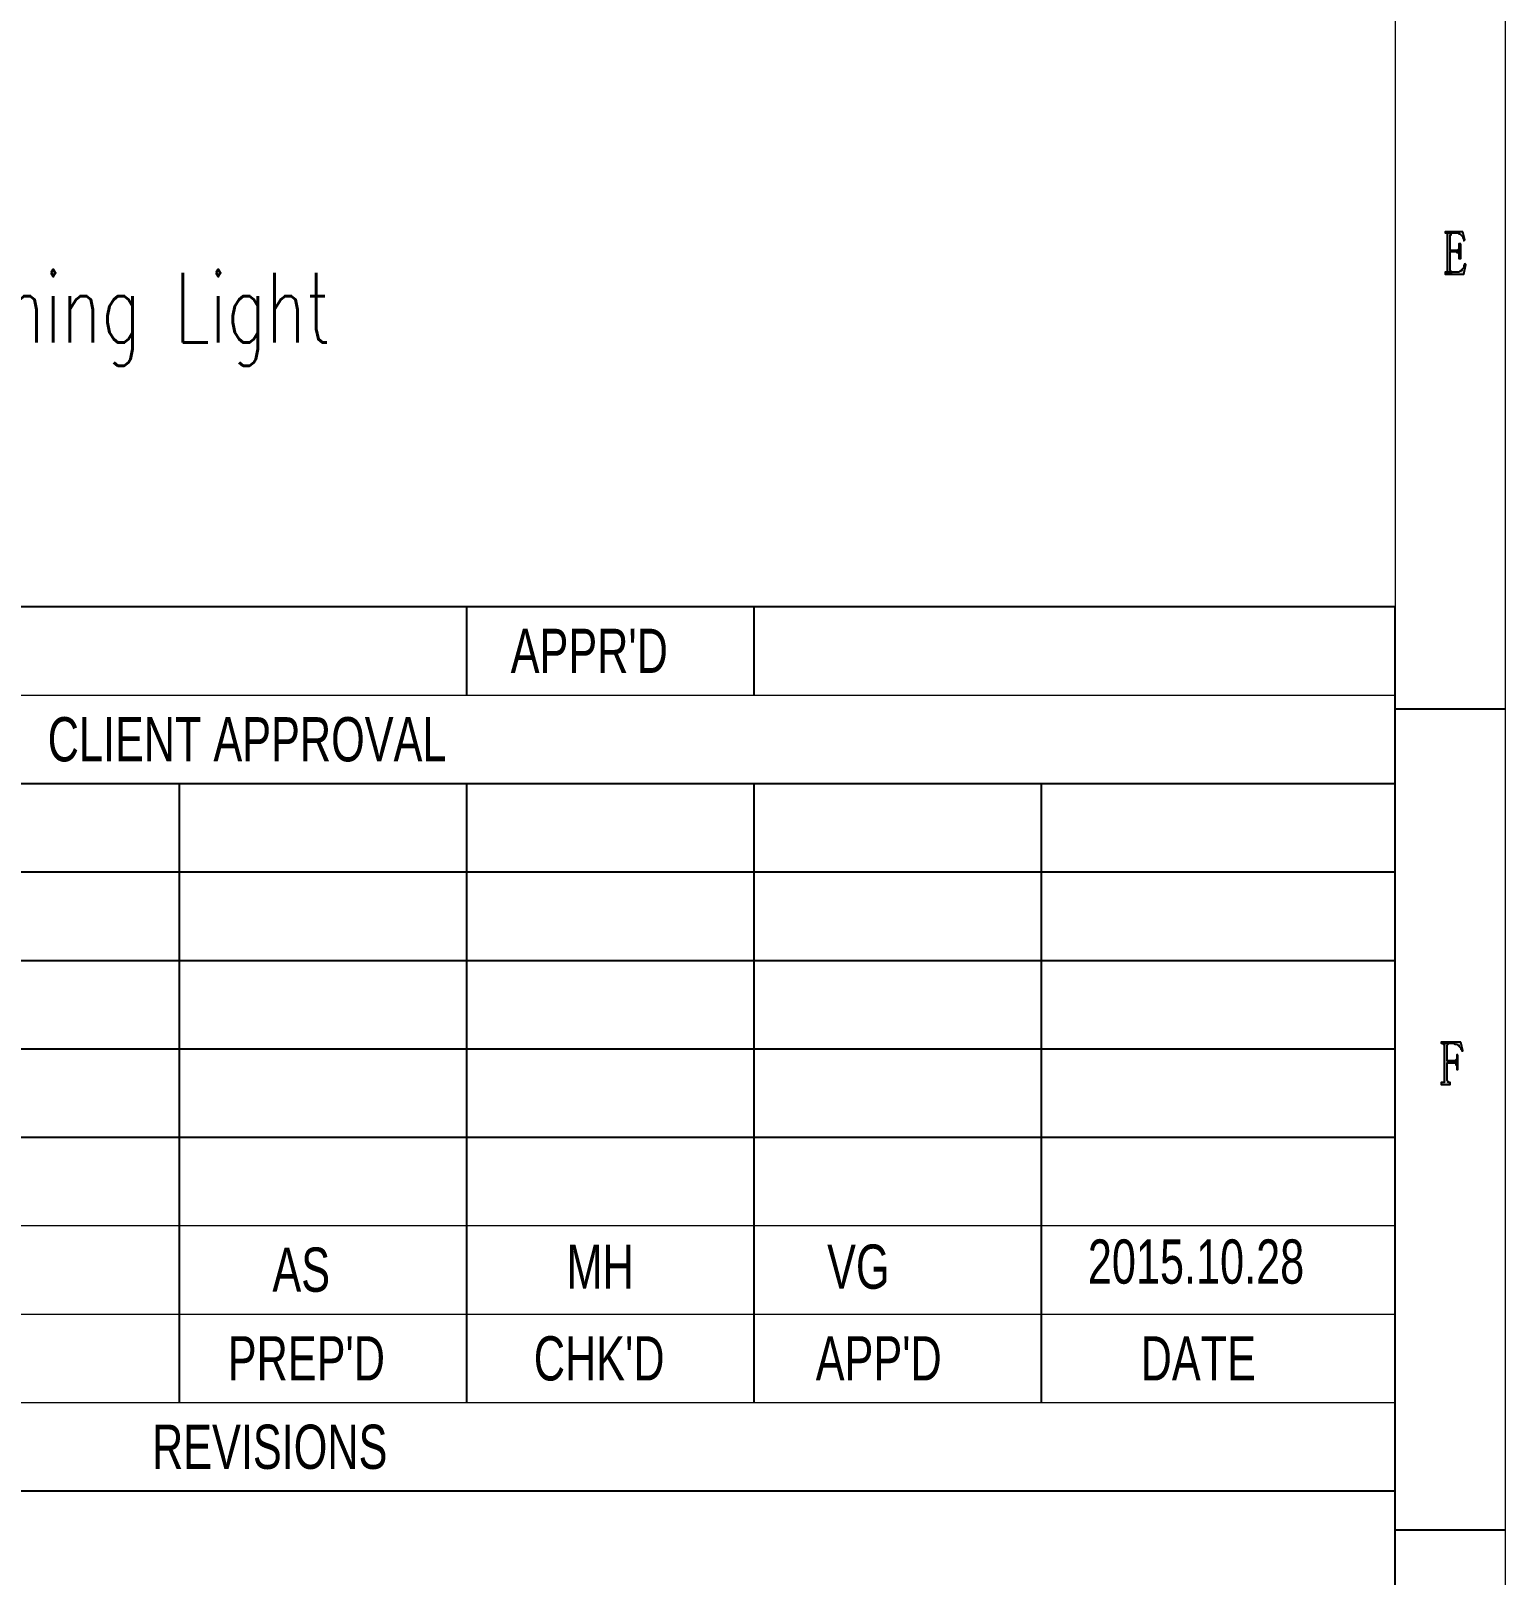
# Model space of a CAD drawing. Header units: inches. Extents: x 35 to 2894, y 23 to 617.
# Drawn here: x 1758.6 to 1892, y 167.2 to 306.9 of the extents above; entities that cross this region are included whole.
import ezdxf
from ezdxf.enums import TextEntityAlignment as Align

# ---------------------------------------------------------------- set-up
doc = ezdxf.new("R2010")
doc.units = ezdxf.units.IN
doc.header["$MEASUREMENT"] = 0
doc.layers.add('Layer 1', color=7, linetype='Continuous')
doc.layers.add('LGT1', color=7, linetype='Continuous')
doc.styles.add('HZTXT', font='simplexs.shx', dxfattribs={"width": 0.7, "bigfont": 'hztxt.shx'})
doc.styles.get("Standard").update_dxf_attribs({"font": 'arial.ttf'})

msp = doc.modelspace()

# ---------------------------------------------------------------- hatches: boundary and pattern name
at = {"layer": 'Layer 1'}
for points in [[(1888.21, 288.71), (1886.6, 288.71), (1886.6, 288.62), (1887.85, 288.62), (1887.85, 288.53), (1887.94, 288.53), (1888.03, 288.44), (1888.12, 288.36), (1888.21, 288.27), (1888.21, 288.18), (1888.29, 288), (1888.29, 287.91), (1888.38, 288)], [(1886.69, 288.62), (1886.78, 288.53), (1886.78, 285.06), (1886.69, 285.06), (1887.23, 285.06), (1887.14, 285.06), (1887.14, 285.15), (1887.05, 285.24), (1887.05, 286.93), (1887.58, 286.93), (1887.05, 287.02), (1887.05, 288.44), (1887.14, 288.44), (1887.14, 288.53), (1887.23, 288.62), (1887.67, 288.62)], [(1888.03, 287.64), (1887.85, 287.64), (1887.85, 287.47), (1887.85, 287.11), (1887.76, 287.11), (1887.67, 287.02), (1887.05, 287.02), (1887.58, 286.93), (1887.67, 286.84), (1887.76, 286.84), (1887.85, 286.75), (1887.85, 286.31), (1888.03, 286.31)], [(1888.38, 285.86), (1888.29, 285.69), (1888.29, 285.51), (1888.21, 285.42), (1888.12, 285.33), (1888.12, 285.24), (1888.03, 285.24), (1888.03, 285.15), (1887.94, 285.15), (1887.85, 285.06), (1886.6, 285.06), (1886.6, 284.89), (1888.29, 284.89), (1888.47, 285.78)], [(1888.03, 215.41), (1886.25, 215.41), (1886.25, 215.32), (1887.41, 215.32), (1887.49, 215.23), (1887.67, 215.23), (1887.76, 215.14), (1887.85, 215.14), (1887.85, 215.05), (1887.94, 214.96), (1888.03, 214.87), (1888.03, 214.78), (1888.12, 214.69), (1888.12, 214.61), (1888.21, 214.61)], [(1886.34, 215.32), (1886.43, 215.23), (1886.52, 215.23), (1886.52, 215.14), (1886.52, 211.76), (1886.43, 211.76), (1886.25, 211.76), (1886.25, 211.58), (1887.05, 211.58), (1887.05, 211.76), (1886.87, 211.76), (1886.87, 211.85), (1886.78, 211.94), (1886.78, 213.54), (1887.32, 213.54), (1886.78, 213.72), (1886.78, 215.14), (1886.87, 215.23), (1886.96, 215.32), (1887.41, 215.32)], [(1887.76, 214.25), (1887.67, 214.25), (1887.67, 214.07), (1887.67, 213.89), (1887.58, 213.81), (1887.49, 213.72), (1886.78, 213.72), (1887.32, 213.54), (1887.49, 213.54), (1887.58, 213.45), (1887.58, 213.36), (1887.67, 213.27), (1887.67, 212.92), (1887.76, 212.92)]]:
    msp.add_hatch(color=0, dxfattribs=at).paths.add_polyline_path(points)

# ---------------------------------------------------------------- linework, layer by layer
at = {"lineweight": 15}
for p, q in [((1681.99, 254.82), (1882.07, 254.82)), ((1681.99, 246.81), (1882.07, 246.81)), ((1681.99, 198.8), (1882.07, 198.8)), ((1681.99, 198.8), (1882.07, 198.8)), ((1681.99, 190.79), (1882.07, 190.79)), ((1681.99, 182.79), (1882.07, 182.79))]:
    msp.add_line(p, q, dxfattribs=at)
for p, q in [((1798.04, 246.81), (1798.04, 254.82)), ((1824.05, 246.81), (1824.05, 254.82)), ((1681.99, 238.81), (1882.07, 238.81)), ((1772.03, 182.79), (1772.03, 238.81)), ((1798.04, 182.79), (1798.04, 238.81)), ((1824.05, 182.79), (1824.05, 238.81)), ((1850.06, 182.79), (1850.06, 238.81)), ((1681.99, 230.81), (1882.07, 230.81)), ((1681.99, 222.8), (1882.07, 222.8)), ((1681.99, 214.8), (1882.07, 214.8)), ((1681.99, 206.8), (1882.07, 206.8)), ((1681.99, 174.79), (1882.07, 174.79))]:
    msp.add_line(p, q)
at = {"layer": 'Layer 1', "color": 5, "lineweight": 15}
msp.add_lwpolyline([(1051.96, 616.81), (1892.03, 616.81), (1892.03, 22.8), (1051.96, 22.8), (1051.96, 616.81)], dxfattribs=at)
at = {"layer": 'Layer 1', "color": 0, "lineweight": 9}
msp.add_lwpolyline([(1061.92, 606.84), (1882.07, 606.84), (1882.07, 32.77), (1061.92, 32.77), (1061.92, 606.84)], dxfattribs=at)
at = {"layer": 'Layer 1', "lineweight": 0}
for points in [[(1888.21, 288.71), (1886.6, 288.71), (1886.6, 288.62), (1887.85, 288.62), (1887.85, 288.53), (1887.94, 288.53), (1888.03, 288.44), (1888.12, 288.36), (1888.21, 288.27), (1888.21, 288.18), (1888.29, 288), (1888.29, 287.91), (1888.38, 288), (1888.21, 288.71)], [(1886.69, 288.62), (1886.78, 288.53), (1886.78, 285.06), (1886.69, 285.06), (1887.23, 285.06), (1887.14, 285.06), (1887.14, 285.15), (1887.05, 285.24), (1887.05, 286.93), (1887.58, 286.93), (1887.05, 287.02), (1887.05, 288.44), (1887.14, 288.44), (1887.14, 288.53), (1887.23, 288.62), (1887.67, 288.62), (1886.69, 288.62)], [(1888.03, 287.64), (1887.85, 287.64), (1887.85, 287.47), (1887.85, 287.11), (1887.76, 287.11), (1887.67, 287.02), (1887.05, 287.02), (1887.58, 286.93), (1887.67, 286.84), (1887.76, 286.84), (1887.85, 286.75), (1887.85, 286.31), (1888.03, 286.31), (1888.03, 287.64)], [(1888.38, 285.86), (1888.29, 285.69), (1888.29, 285.51), (1888.21, 285.42), (1888.12, 285.33), (1888.12, 285.24), (1888.03, 285.24), (1888.03, 285.15), (1887.94, 285.15), (1887.85, 285.06), (1886.6, 285.06), (1886.6, 284.89), (1888.29, 284.89), (1888.47, 285.78), (1888.38, 285.86)], [(1888.03, 215.41), (1886.25, 215.41), (1886.25, 215.32), (1887.41, 215.32), (1887.49, 215.23), (1887.67, 215.23), (1887.76, 215.14), (1887.85, 215.14), (1887.85, 215.05), (1887.94, 214.96), (1888.03, 214.87), (1888.03, 214.78), (1888.12, 214.69), (1888.12, 214.61), (1888.21, 214.61), (1888.03, 215.41)], [(1886.34, 215.32), (1886.43, 215.23), (1886.52, 215.23), (1886.52, 215.14), (1886.52, 211.76), (1886.43, 211.76), (1886.25, 211.76), (1886.25, 211.58), (1887.05, 211.58), (1887.05, 211.76), (1886.87, 211.76), (1886.87, 211.85), (1886.78, 211.94), (1886.78, 213.54), (1887.32, 213.54), (1886.78, 213.72), (1886.78, 215.14), (1886.87, 215.23), (1886.96, 215.32), (1887.41, 215.32), (1886.34, 215.32)], [(1887.76, 214.25), (1887.67, 214.25), (1887.67, 214.07), (1887.67, 213.89), (1887.58, 213.81), (1887.49, 213.72), (1886.78, 213.72), (1887.32, 213.54), (1887.49, 213.54), (1887.58, 213.45), (1887.58, 213.36), (1887.67, 213.27), (1887.67, 212.92), (1887.76, 212.92), (1887.76, 214.25)]]:
    msp.add_lwpolyline(points, dxfattribs=at)
at = {"layer": 'Layer 1', "color": 0, "lineweight": -3}
for points in [[(1888.21, 288.71), (1886.6, 288.71), (1886.6, 288.62), (1887.85, 288.62), (1887.85, 288.53), (1887.94, 288.53), (1888.03, 288.44), (1888.12, 288.36), (1888.21, 288.27), (1888.21, 288.18), (1888.29, 288), (1888.29, 287.91), (1888.38, 288), (1888.21, 288.71)], [(1886.69, 288.62), (1886.78, 288.53), (1886.78, 285.06), (1886.69, 285.06), (1887.23, 285.06), (1887.14, 285.06), (1887.14, 285.15), (1887.05, 285.24), (1887.05, 286.93), (1887.58, 286.93), (1887.05, 287.02), (1887.05, 288.44), (1887.14, 288.44), (1887.14, 288.53), (1887.23, 288.62), (1887.67, 288.62), (1886.69, 288.62)], [(1888.03, 287.64), (1887.85, 287.64), (1887.85, 287.47), (1887.85, 287.11), (1887.76, 287.11), (1887.67, 287.02), (1887.05, 287.02), (1887.58, 286.93), (1887.67, 286.84), (1887.76, 286.84), (1887.85, 286.75), (1887.85, 286.31), (1888.03, 286.31), (1888.03, 287.64)], [(1888.38, 285.86), (1888.29, 285.69), (1888.29, 285.51), (1888.21, 285.42), (1888.12, 285.33), (1888.12, 285.24), (1888.03, 285.24), (1888.03, 285.15), (1887.94, 285.15), (1887.85, 285.06), (1886.6, 285.06), (1886.6, 284.89), (1888.29, 284.89), (1888.47, 285.78), (1888.38, 285.86)], [(1681.99, 254.82), (1882.07, 254.82)], [(1882.07, 32.77), (1882.07, 254.82)], [(1882.07, 245.56), (1892.03, 245.56)], [(1888.03, 215.41), (1886.25, 215.41), (1886.25, 215.32), (1887.41, 215.32), (1887.49, 215.23), (1887.67, 215.23), (1887.76, 215.14), (1887.85, 215.14), (1887.85, 215.05), (1887.94, 214.96), (1888.03, 214.87), (1888.03, 214.78), (1888.12, 214.69), (1888.12, 214.61), (1888.21, 214.61), (1888.03, 215.41)], [(1886.34, 215.32), (1886.43, 215.23), (1886.52, 215.23), (1886.52, 215.14), (1886.52, 211.76), (1886.43, 211.76), (1886.25, 211.76), (1886.25, 211.58), (1887.05, 211.58), (1887.05, 211.76), (1886.87, 211.76), (1886.87, 211.85), (1886.78, 211.94), (1886.78, 213.54), (1887.32, 213.54), (1886.78, 213.72), (1886.78, 215.14), (1886.87, 215.23), (1886.96, 215.32), (1887.41, 215.32), (1886.34, 215.32)], [(1887.76, 214.25), (1887.67, 214.25), (1887.67, 214.07), (1887.67, 213.89), (1887.58, 213.81), (1887.49, 213.72), (1886.78, 213.72), (1887.32, 213.54), (1887.49, 213.54), (1887.58, 213.45), (1887.58, 213.36), (1887.67, 213.27), (1887.67, 212.92), (1887.76, 212.92), (1887.76, 214.25)], [(1882.07, 171.28), (1892.03, 171.28)]]:
    msp.add_lwpolyline(points, dxfattribs=at)

# ---------------------------------------------------------------- texts
at = {"width": 0.7}
for s, height, p in [("APPR'D", 4.002, (1802.02, 248.81)), ('CLIENT APPROVAL', 4.0015, (1760.11, 240.81)), ('MH', 4.002, (1807.07, 193.09)), ('VG', 4.002, (1830.66, 193.09)), ('2015.10.28', 4.002, (1854.26, 193.55)), ('AS', 4.002, (1780.45, 192.82)), ("PREP'D", 4.002, (1776.41, 184.79)), ("CHK'D", 4.002, (1804.11, 184.79)), ("APP'D", 4.002, (1829.63, 184.79)), ('DATE', 4.002, (1859.04, 184.79)), ('REVISIONS', 4.002, (1769.55, 176.79))]:
    msp.add_text(s, height=height, dxfattribs=at).set_placement(p)
at = {"layer": 'LGT1', "color": 7, "lineweight": -3, "style": 'HZTXT', "width": 0.7}
msp.add_text('Aircraft Warning Light', height=6.3, dxfattribs=at).set_placement((1721.3, 281.86), align=Align.MIDDLE_LEFT)

doc.saveas('drawing.dxf')
